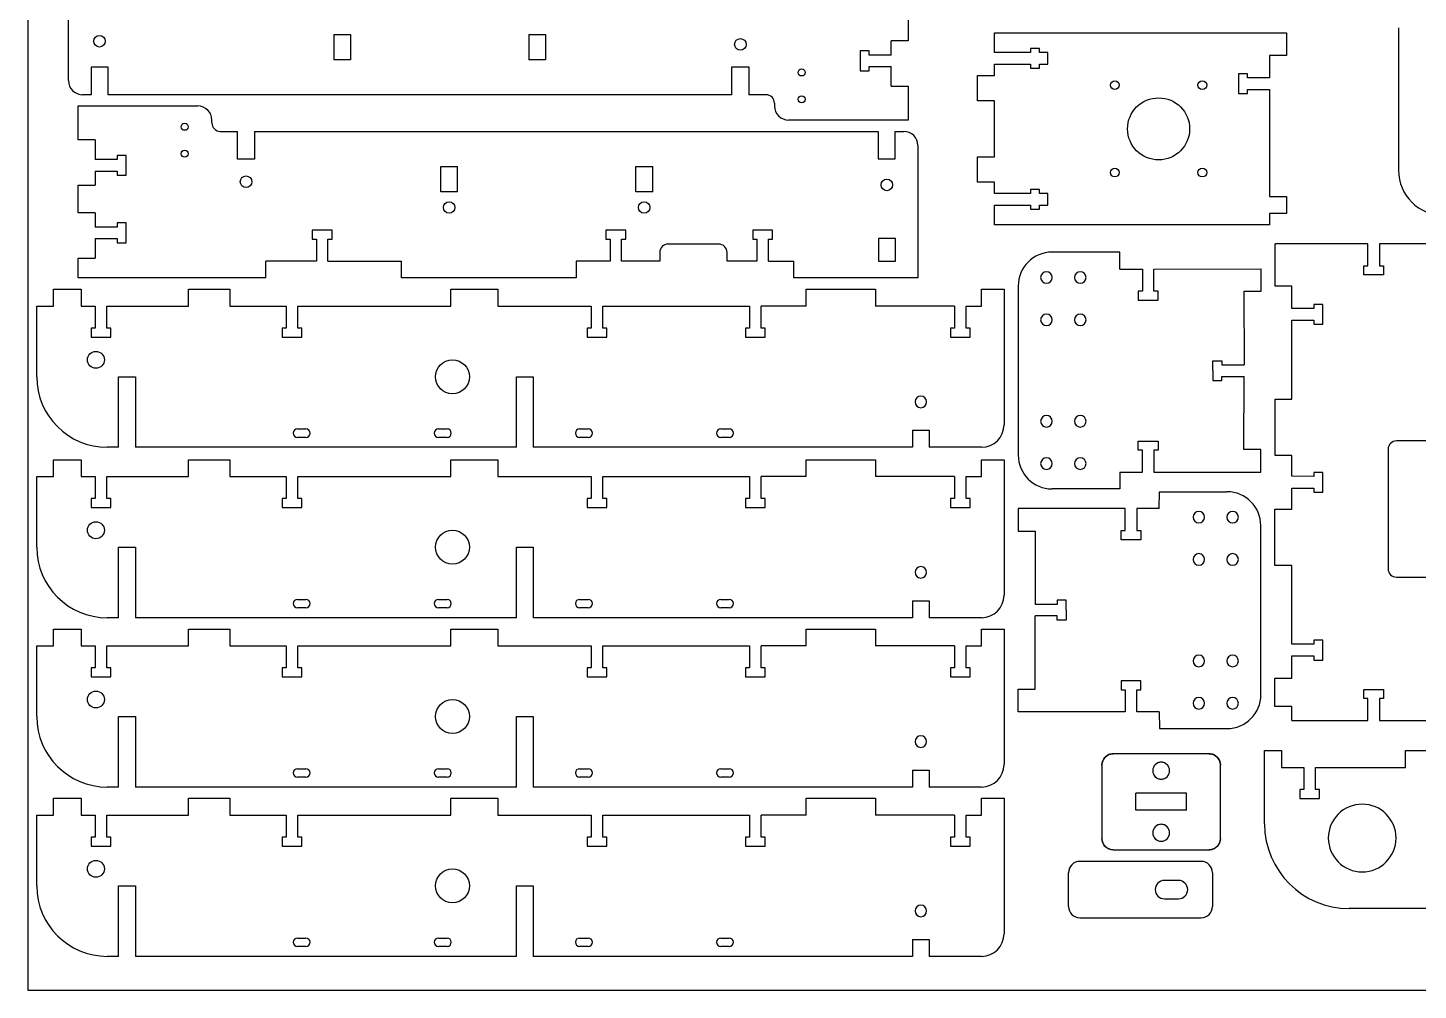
# Model space of a CAD drawing. Header units: millimetres. Extents: x -1447 to 1338, y -755 to 956.
# Drawn here: x -1447.2 to -954.4, y 193.9 to 535.1 of the extents above; entities that cross this region are included whole.
import ezdxf

# ---------------------------------------------------------------- set-up
doc = ezdxf.new("R2010")
doc.units = ezdxf.units.MM
doc.linetypes.add('HIDDEN', pattern=[9.525, 6.35, -3.175])
doc.layers.get('0').update_dxf_attribs({"lineweight": 70})
doc.layers.add('Hidden', color=7, linetype='HIDDEN', lineweight=70)

msp = doc.modelspace()

# ---------------------------------------------------------------- linework, layer by layer
at = {"color": 7, "lineweight": -3}
for p, q in [((-1447.18, 955.92), (-1447.18, 193.92)), ((-1432.78, 516.36), (-1432.78, 563.32)), ((-1135.16, 540.27), (-1135.16, 530.41)), ((-1338.78, 532.75), (-1338.78, 523.75)), ((-1338.78, 532.75), (-1332.78, 532.75)), ((-1332.78, 532.75), (-1332.78, 523.75)), ((-1269.66, 532.75), (-1269.66, 523.75)), ((-1269.66, 532.75), (-1263.66, 532.75)), ((-1263.66, 532.75), (-1263.66, 523.75)), ((-1104.64, 526.3), (-1104.64, 533.25)), ((-1104.64, 533.25), (-1001.16, 533.25)), ((-1001.16, 533.25), (-1001.16, 525.25)), ((-961.42, 535.08), (-961.42, 484.58)), ((-1135.16, 530.41), (-1141.16, 530.41)), ((-1141.16, 525.41), (-1141.16, 530.41)), ((-1088.64, 527.75), (-1091.84, 527.75)), ((-1091.84, 527.75), (-1091.84, 526.3)), ((-1088.64, 526.3), (-1088.64, 527.75)), ((-1332.78, 523.75), (-1338.78, 523.75)), ((-1263.66, 523.75), (-1269.66, 523.75)), ((-1148.96, 526.86), (-1152.16, 526.86)), ((-1152.16, 526.86), (-1152.16, 519.86)), ((-1148.96, 525.41), (-1148.96, 526.86)), ((-1141.16, 525.41), (-1148.96, 525.41)), ((-1091.84, 526.3), (-1104.64, 526.3)), ((-1085.64, 526.3), (-1088.64, 526.3)), ((-1085.64, 522.2), (-1085.64, 526.3)), ((-1001.16, 525.25), (-1007.16, 525.25)), ((-1007.16, 525.25), (-1007.16, 517.3)), ((-1424.72, 521.14), (-1424.72, 511.36)), ((-1418.72, 521.14), (-1424.72, 521.14)), ((-1418.72, 511.36), (-1418.72, 521.14)), ((-1197.66, 511.36), (-1197.66, 521.22)), ((-1197.66, 521.22), (-1191.66, 521.22)), ((-1191.66, 521.22), (-1191.66, 511.36)), ((-1152.16, 519.86), (-1148.96, 519.86)), ((-1148.96, 519.86), (-1148.96, 521.31)), ((-1148.96, 521.31), (-1141.16, 521.31)), ((-1141.16, 514.34), (-1141.16, 521.31)), ((-1110.64, 509.2), (-1110.64, 518.2)), ((-1110.64, 518.2), (-1104.64, 518.2)), ((-1104.64, 518.2), (-1104.64, 522.2)), ((-1104.64, 522.2), (-1091.84, 522.2)), ((-1091.84, 522.2), (-1091.84, 520.75)), ((-1091.84, 520.75), (-1088.64, 520.75)), ((-1088.64, 520.75), (-1088.64, 522.2)), ((-1088.64, 522.2), (-1085.64, 522.2)), ((-1018.16, 518.75), (-1018.16, 511.75)), ((-1014.96, 518.75), (-1018.16, 518.75)), ((-1014.96, 517.3), (-1014.96, 518.75)), ((-1141.16, 514.34), (-1135.16, 514.34)), ((-1135.16, 514.34), (-1135.16, 502.36)), ((-1007.16, 517.3), (-1014.96, 517.3)), ((-1014.96, 513.2), (-1007.16, 513.2)), ((-1014.96, 511.75), (-1014.96, 513.2)), ((-1007.16, 513.2), (-1007.16, 475.25)), ((-1424.72, 511.36), (-1427.78, 511.36)), ((-1197.66, 511.36), (-1418.72, 511.36)), ((-1185.56, 511.36), (-1191.66, 511.36)), ((-1182.56, 508.36), (-1182.56, 507.36)), ((-1104.64, 509.2), (-1110.64, 509.2)), ((-1104.64, 489.3), (-1104.64, 509.2)), ((-1018.16, 511.75), (-1014.96, 511.75)), ((-1429.35, 507.36), (-1386.95, 507.36)), ((-1429.35, 495.37), (-1429.35, 507.36)), ((-1381.95, 501.36), (-1381.95, 502.36)), ((-1378.95, 498.36), (-1372.85, 498.36)), ((-1372.85, 488.5), (-1372.85, 498.36)), ((-1366.85, 498.36), (-1145.79, 498.36)), ((-1366.85, 498.36), (-1366.85, 488.5)), ((-1135.16, 502.36), (-1177.56, 502.36)), ((-1145.79, 498.36), (-1145.79, 488.58)), ((-1139.79, 498.36), (-1136.73, 498.36)), ((-1139.79, 488.58), (-1139.79, 498.36)), ((-1423.35, 495.37), (-1429.35, 495.37)), ((-1423.35, 495.37), (-1423.35, 488.41)), ((-1131.73, 493.36), (-1131.73, 446.39)), ((-1415.55, 488.41), (-1423.35, 488.41)), ((-1412.35, 489.86), (-1415.55, 489.86)), ((-1415.55, 489.86), (-1415.55, 488.41)), ((-1412.35, 482.86), (-1412.35, 489.86)), ((-1366.85, 488.5), (-1372.85, 488.5)), ((-1145.79, 488.58), (-1139.79, 488.58)), ((-1110.64, 480.3), (-1110.64, 489.3)), ((-1110.64, 489.3), (-1104.64, 489.3)), ((-1423.35, 484.31), (-1423.35, 479.31)), ((-1423.35, 484.31), (-1415.55, 484.31)), ((-1415.55, 484.31), (-1415.55, 482.86)), ((-1300.85, 476.96), (-1300.85, 485.96)), ((-1300.85, 485.96), (-1294.85, 485.96)), ((-1294.85, 476.96), (-1294.85, 485.96)), ((-1231.73, 476.96), (-1231.73, 485.96)), ((-1231.73, 485.96), (-1225.73, 485.96)), ((-1225.73, 476.96), (-1225.73, 485.96)), ((-1429.35, 469.44), (-1429.35, 479.31)), ((-1429.35, 479.31), (-1423.35, 479.31)), ((-1415.55, 482.86), (-1412.35, 482.86)), ((-1104.64, 480.3), (-1110.64, 480.3)), ((-1104.64, 476.3), (-1104.64, 480.3)), ((-1294.85, 476.96), (-1300.85, 476.96)), ((-1225.73, 476.96), (-1231.73, 476.96)), ((-1091.84, 476.3), (-1104.64, 476.3)), ((-1088.64, 477.75), (-1091.84, 477.75)), ((-1091.84, 477.75), (-1091.84, 476.3)), ((-1088.64, 476.3), (-1088.64, 477.75)), ((-1085.64, 476.3), (-1088.64, 476.3)), ((-1085.64, 472.2), (-1085.64, 476.3)), ((-1007.16, 475.25), (-1001.16, 475.25)), ((-1001.16, 475.25), (-1001.16, 469.25)), ((-1423.35, 469.44), (-1429.35, 469.44)), ((-1423.35, 469.44), (-1423.35, 464.44)), ((-1104.64, 465.25), (-1104.64, 472.2)), ((-1104.64, 472.2), (-1091.84, 472.2)), ((-1091.84, 472.2), (-1091.84, 470.75)), ((-1091.84, 470.75), (-1088.64, 470.75)), ((-1088.64, 470.75), (-1088.64, 472.2)), ((-1088.64, 472.2), (-1085.64, 472.2)), ((-1001.16, 469.25), (-1007.16, 469.25)), ((-1007.16, 469.25), (-1007.16, 465.25)), ((-1415.55, 464.44), (-1423.35, 464.44)), ((-1412.35, 465.89), (-1415.55, 465.89)), ((-1415.55, 465.89), (-1415.55, 464.44)), ((-1412.35, 458.89), (-1412.35, 465.89)), ((-1346.35, 463.39), (-1346.35, 460.19)), ((-1339.35, 463.39), (-1346.35, 463.39)), ((-1339.35, 460.19), (-1339.35, 463.39)), ((-1242.29, 463.39), (-1242.29, 460.19)), ((-1235.29, 463.39), (-1242.29, 463.39)), ((-1235.29, 460.19), (-1235.29, 463.39)), ((-1190.23, 463.39), (-1190.23, 460.19)), ((-1183.23, 463.39), (-1190.23, 463.39)), ((-1183.23, 460.19), (-1183.23, 463.39)), ((-1007.16, 465.25), (-1104.64, 465.25)), ((-1423.35, 460.34), (-1423.35, 453.38)), ((-1423.35, 460.34), (-1415.55, 460.34)), ((-1415.55, 460.34), (-1415.55, 458.89)), ((-1415.55, 458.89), (-1412.35, 458.89)), ((-1346.35, 460.19), (-1344.9, 460.19)), ((-1344.9, 460.19), (-1344.9, 452.39)), ((-1340.8, 460.19), (-1339.35, 460.19)), ((-1340.8, 452.39), (-1340.8, 460.19)), ((-1242.29, 460.19), (-1240.84, 460.19)), ((-1240.84, 460.19), (-1240.84, 452.39)), ((-1236.74, 460.19), (-1235.29, 460.19)), ((-1236.74, 452.39), (-1236.74, 460.19)), ((-1202.36, 458.39), (-1220.23, 458.39)), ((-1190.23, 460.19), (-1188.78, 460.19)), ((-1188.78, 460.19), (-1188.78, 452.39)), ((-1184.68, 460.19), (-1183.23, 460.19)), ((-1184.68, 452.39), (-1184.68, 460.19)), ((-1145.73, 460.39), (-1145.73, 452.39)), ((-1139.73, 460.39), (-1145.73, 460.39)), ((-1139.73, 452.39), (-1139.73, 460.39)), ((-1005.18, 443.48), (-1005.18, 458.48)), ((-972.24, 458.48), (-1005.18, 458.48)), ((-972.24, 450.68), (-972.24, 458.48)), ((-968.14, 458.48), (-968.14, 450.68)), ((-943.12, 458.48), (-968.14, 458.48)), ((-1429.35, 446.39), (-1429.35, 453.38)), ((-1429.35, 453.38), (-1423.35, 453.38)), ((-1223.23, 455.39), (-1223.23, 452.39)), ((-1199.36, 452.39), (-1199.36, 455.39)), ((-1060.2, 455.56), (-1084.2, 455.55)), ((-1060.19, 449.56), (-1060.2, 455.56)), ((-1362.85, 446.39), (-1362.85, 452.39)), ((-1344.9, 452.39), (-1362.85, 452.39)), ((-1340.8, 452.39), (-1314.8, 452.39)), ((-1314.8, 446.39), (-1314.8, 452.39)), ((-1252.84, 452.39), (-1252.84, 446.39)), ((-1240.84, 452.39), (-1252.84, 452.39)), ((-1223.23, 452.39), (-1236.74, 452.39)), ((-1188.78, 452.39), (-1199.36, 452.39)), ((-1184.68, 452.39), (-1175.73, 452.39)), ((-1175.73, 446.39), (-1175.73, 452.39)), ((-1145.73, 452.39), (-1139.73, 452.39)), ((-1060.19, 449.56), (-1052.18, 449.56)), ((-1052.18, 449.56), (-1052.18, 441.76)), ((-1048.08, 449.56), (-1010.18, 449.58)), ((-1048.08, 441.76), (-1048.08, 449.56)), ((-1010.18, 449.58), (-1010.17, 441.58)), ((-973.69, 450.68), (-972.24, 450.68)), ((-973.69, 447.48), (-973.69, 450.68)), ((-968.14, 450.68), (-966.69, 450.68)), ((-966.69, 450.68), (-966.69, 447.48)), ((-1362.85, 446.39), (-1429.35, 446.39)), ((-1252.84, 446.39), (-1314.8, 446.39)), ((-1131.73, 446.39), (-1175.73, 446.39)), ((-1096.19, 443.54), (-1096.17, 383.59)), ((-999.18, 443.48), (-1005.18, 443.48)), ((-999.18, 435.6), (-999.18, 443.48)), ((-966.69, 447.48), (-973.69, 447.48)), ((-1438.03, 442.39), (-1428.28, 442.39)), ((-1438.03, 436.39), (-1438.03, 442.39)), ((-1428.28, 442.39), (-1428.28, 436.39)), ((-1390.18, 442.39), (-1375.59, 442.39)), ((-1390.18, 436.39), (-1390.18, 442.39)), ((-1375.59, 442.39), (-1375.59, 436.39)), ((-1297.31, 442.39), (-1280.57, 442.39)), ((-1297.31, 436.39), (-1297.31, 442.39)), ((-1280.57, 442.39), (-1280.57, 436.39)), ((-1171.34, 442.39), (-1146.75, 442.39)), ((-1171.34, 436.39), (-1171.34, 442.39)), ((-1146.75, 442.39), (-1146.75, 436.39)), ((-1109.19, 442.39), (-1101.19, 442.39)), ((-1109.19, 436.39), (-1109.19, 442.39)), ((-1101.19, 442.39), (-1101.2, 394.37)), ((-1053.63, 441.76), (-1053.63, 438.56)), ((-1052.18, 441.76), (-1053.63, 441.76)), ((-1053.63, 438.56), (-1046.63, 438.56)), ((-1046.63, 441.76), (-1048.08, 441.76)), ((-1046.63, 438.56), (-1046.63, 441.76)), ((-1016.17, 441.58), (-1016.16, 415.63)), ((-1010.17, 441.58), (-1016.17, 441.58)), ((-1444.03, 436.39), (-1438.03, 436.39)), ((-1444.03, 411.37), (-1444.03, 436.39)), ((-1428.28, 436.39), (-1423.28, 436.39)), ((-1423.28, 436.39), (-1423.28, 428.59)), ((-1419.18, 436.39), (-1390.18, 436.39)), ((-1419.18, 428.59), (-1419.18, 436.39)), ((-1375.59, 436.39), (-1355.59, 436.39)), ((-1355.59, 436.39), (-1355.59, 428.59)), ((-1351.49, 436.39), (-1297.31, 436.39)), ((-1351.49, 428.59), (-1351.49, 436.39)), ((-1280.57, 436.39), (-1247.51, 436.39)), ((-1247.51, 436.39), (-1247.51, 428.59)), ((-1243.41, 436.39), (-1191.44, 436.39)), ((-1243.41, 428.59), (-1243.41, 436.39)), ((-1191.44, 436.39), (-1191.44, 428.59)), ((-1171.34, 436.39), (-1187.34, 436.39)), ((-1187.34, 428.59), (-1187.34, 436.39)), ((-1118.75, 436.39), (-1146.75, 436.39)), ((-1118.75, 436.39), (-1118.75, 428.59)), ((-1114.65, 436.39), (-1109.19, 436.39)), ((-1114.65, 428.59), (-1114.65, 436.39)), ((-991.39, 435.54), (-999.18, 435.6)), ((-991.38, 436.99), (-991.39, 435.54)), ((-988.19, 436.96), (-991.38, 436.99)), ((-988.19, 429.97), (-988.19, 436.96)), ((-999.18, 403.48), (-999.18, 431.42)), ((-999.18, 431.42), (-991.39, 431.42)), ((-991.39, 431.42), (-991.39, 429.97)), ((-991.39, 429.97), (-988.19, 429.97)), ((-1424.73, 428.59), (-1424.73, 425.39)), ((-1423.28, 428.59), (-1424.73, 428.59)), ((-1424.73, 425.39), (-1417.73, 425.39)), ((-1417.73, 428.59), (-1419.18, 428.59)), ((-1417.73, 425.39), (-1417.73, 428.59)), ((-1357.04, 428.59), (-1357.04, 425.39)), ((-1355.59, 428.59), (-1357.04, 428.59)), ((-1357.04, 425.39), (-1350.04, 425.39)), ((-1350.04, 428.59), (-1351.49, 428.59)), ((-1350.04, 425.39), (-1350.04, 428.59)), ((-1248.96, 428.59), (-1248.96, 425.39)), ((-1247.51, 428.59), (-1248.96, 428.59)), ((-1248.96, 425.39), (-1241.96, 425.39)), ((-1241.96, 428.59), (-1243.41, 428.59)), ((-1241.96, 425.39), (-1241.96, 428.59)), ((-1192.89, 428.59), (-1192.89, 425.39)), ((-1191.44, 428.59), (-1192.89, 428.59)), ((-1192.89, 425.39), (-1185.89, 425.39)), ((-1185.89, 428.59), (-1187.34, 428.59)), ((-1185.89, 425.39), (-1185.89, 428.59)), ((-1120.2, 428.59), (-1120.2, 425.39)), ((-1118.75, 428.59), (-1120.2, 428.59)), ((-1120.2, 425.39), (-1113.2, 425.39)), ((-1113.2, 428.59), (-1114.65, 428.59)), ((-1113.2, 425.39), (-1113.2, 428.59)), ((-1027.18, 413.57), (-1027.18, 417.07)), ((-1027.18, 417.07), (-1023.98, 417.07)), ((-1023.98, 417.07), (-1023.98, 415.62)), ((-1023.98, 415.62), (-1016.16, 415.63)), ((-1415.03, 386.37), (-1415.03, 411.39)), ((-1415.03, 411.39), (-1409.03, 411.39)), ((-1409.03, 411.39), (-1409.03, 386.37)), ((-1274.03, 386.37), (-1274.03, 411.39)), ((-1274.03, 411.39), (-1268.03, 411.39)), ((-1268.03, 411.39), (-1268.03, 386.37)), ((-1027.18, 413.57), (-1027.18, 410.07)), ((-1027.18, 410.07), (-1023.98, 410.07)), ((-1023.98, 411.52), (-1016.16, 411.52)), ((-1023.98, 410.07), (-1023.98, 411.52)), ((-1016.17, 385.57), (-1016.16, 411.52)), ((-1005.18, 383.48), (-1005.18, 403.48)), ((-1005.18, 403.48), (-999.18, 403.48)), ((-1351.61, 392.87), (-1348.61, 392.87)), ((-1348.61, 389.87), (-1351.61, 389.87)), ((-1301.61, 392.87), (-1298.61, 392.87)), ((-1298.61, 389.87), (-1301.61, 389.87)), ((-1251.61, 392.87), (-1248.61, 392.87)), ((-1248.61, 389.87), (-1251.61, 389.87)), ((-1201.61, 392.87), (-1198.61, 392.87)), ((-1198.61, 389.87), (-1201.61, 389.87)), ((-1133.7, 392.4), (-1133.7, 386.37)), ((-1133.7, 392.4), (-1127.7, 392.4)), ((-1127.7, 392.4), (-1127.7, 386.37)), ((-1415.03, 386.37), (-1419.03, 386.37)), ((-1274.03, 386.37), (-1409.03, 386.37)), ((-1133.7, 386.37), (-1268.03, 386.37)), ((-1109.2, 386.37), (-1127.7, 386.37)), ((-1053.63, 385.38), (-1053.63, 388.58)), ((-1053.63, 388.58), (-1046.63, 388.58)), ((-1052.18, 385.38), (-1053.63, 385.38)), ((-1052.18, 377.58), (-1052.18, 385.38)), ((-1046.63, 385.38), (-1048.08, 385.38)), ((-1048.08, 385.38), (-1048.08, 377.58)), ((-1046.63, 388.58), (-1046.63, 385.38)), ((-1010.17, 385.56), (-1016.17, 385.57)), ((-1010.18, 377.57), (-1010.17, 385.56)), ((-965.12, 385.64), (-965.12, 343.34)), ((-919.82, 388.64), (-962.12, 388.64)), ((-1438.03, 381.98), (-1428.28, 381.98)), ((-1438.03, 375.98), (-1438.03, 381.98)), ((-1428.28, 381.98), (-1428.28, 375.98)), ((-1390.18, 381.98), (-1375.59, 381.98)), ((-1390.18, 375.98), (-1390.18, 381.98)), ((-1375.59, 381.98), (-1375.59, 375.98)), ((-1297.31, 381.98), (-1280.57, 381.98)), ((-1297.31, 375.98), (-1297.31, 381.98)), ((-1280.57, 381.98), (-1280.57, 375.98)), ((-1171.34, 381.98), (-1146.75, 381.98)), ((-1171.34, 375.98), (-1171.34, 381.98)), ((-1146.75, 381.98), (-1146.75, 375.98)), ((-1109.19, 381.98), (-1101.19, 381.98)), ((-1109.19, 375.98), (-1109.19, 381.98)), ((-1101.19, 381.98), (-1101.2, 333.96)), ((-999.18, 383.48), (-1005.18, 383.48)), ((-999.18, 376.1), (-999.18, 383.48)), ((-1444.03, 375.98), (-1438.03, 375.98)), ((-1444.03, 350.96), (-1444.03, 375.98)), ((-1428.28, 375.98), (-1423.28, 375.98)), ((-1423.28, 375.98), (-1423.28, 368.18)), ((-1419.18, 375.98), (-1390.18, 375.98)), ((-1419.18, 368.18), (-1419.18, 375.98)), ((-1375.59, 375.98), (-1355.59, 375.98)), ((-1355.59, 375.98), (-1355.59, 368.18)), ((-1351.49, 375.98), (-1297.31, 375.98)), ((-1351.49, 368.18), (-1351.49, 375.98)), ((-1280.57, 375.98), (-1247.51, 375.98)), ((-1247.51, 375.98), (-1247.51, 368.18)), ((-1243.41, 375.98), (-1191.44, 375.98)), ((-1243.41, 368.18), (-1243.41, 375.98)), ((-1191.44, 375.98), (-1191.44, 368.18)), ((-1171.34, 375.98), (-1187.34, 375.98)), ((-1187.34, 368.18), (-1187.34, 375.98)), ((-1118.75, 375.98), (-1146.75, 375.98)), ((-1118.75, 375.98), (-1118.75, 368.18)), ((-1114.65, 375.98), (-1109.19, 375.98)), ((-1114.65, 368.18), (-1114.65, 375.98)), ((-1060.19, 377.59), (-1060.2, 371.59)), ((-1060.19, 377.59), (-1052.18, 377.58)), ((-1048.08, 377.58), (-1010.18, 377.57)), ((-991.39, 376.04), (-999.18, 376.1)), ((-991.38, 377.49), (-991.39, 376.04)), ((-988.19, 377.46), (-991.38, 377.49)), ((-988.19, 370.47), (-988.19, 377.46)), ((-1060.2, 371.59), (-1084.17, 371.6)), ((-1046.18, 364.62), (-1046.17, 370.62)), ((-1046.17, 370.62), (-1022.2, 370.61)), ((-999.19, 364.48), (-999.19, 371.92)), ((-999.19, 371.92), (-991.39, 371.92)), ((-991.39, 371.92), (-991.39, 370.47)), ((-991.39, 370.47), (-988.19, 370.47)), ((-1424.73, 368.18), (-1424.73, 364.98)), ((-1423.28, 368.18), (-1424.73, 368.18)), ((-1424.73, 364.98), (-1417.73, 364.98)), ((-1417.73, 368.18), (-1419.18, 368.18)), ((-1417.73, 364.98), (-1417.73, 368.18)), ((-1357.04, 368.18), (-1357.04, 364.98)), ((-1355.59, 368.18), (-1357.04, 368.18)), ((-1357.04, 364.98), (-1350.04, 364.98)), ((-1350.04, 368.18), (-1351.49, 368.18)), ((-1350.04, 364.98), (-1350.04, 368.18)), ((-1248.96, 368.18), (-1248.96, 364.98)), ((-1247.51, 368.18), (-1248.96, 368.18)), ((-1248.96, 364.98), (-1241.96, 364.98)), ((-1241.96, 368.18), (-1243.41, 368.18)), ((-1241.96, 364.98), (-1241.96, 368.18)), ((-1192.89, 368.18), (-1192.89, 364.98)), ((-1191.44, 368.18), (-1192.89, 368.18)), ((-1192.89, 364.98), (-1185.89, 364.98)), ((-1185.89, 368.18), (-1187.34, 368.18)), ((-1185.89, 364.98), (-1185.89, 368.18)), ((-1120.2, 368.18), (-1120.2, 364.98)), ((-1118.75, 368.18), (-1120.2, 368.18)), ((-1120.2, 364.98), (-1113.2, 364.98)), ((-1113.2, 368.18), (-1114.65, 368.18)), ((-1113.2, 364.98), (-1113.2, 368.18)), ((-1096.19, 364.64), (-1096.2, 356.64)), ((-1058.29, 364.62), (-1096.19, 364.64)), ((-1058.29, 356.82), (-1058.29, 364.62)), ((-1046.18, 364.62), (-1054.19, 364.62)), ((-1054.19, 364.62), (-1054.19, 356.82)), ((-1005.19, 344.48), (-1005.19, 364.48)), ((-1005.19, 364.48), (-999.19, 364.48)), ((-1096.2, 356.64), (-1090.2, 356.64)), ((-1090.2, 356.64), (-1090.21, 330.69)), ((-1059.74, 353.62), (-1059.74, 356.82)), ((-1059.74, 356.82), (-1058.29, 356.82)), ((-1054.19, 356.82), (-1052.74, 356.82)), ((-1052.74, 356.82), (-1052.74, 353.62)), ((-1010.18, 298.66), (-1010.2, 358.61)), ((-1415.03, 325.96), (-1415.03, 350.97)), ((-1415.03, 350.97), (-1409.03, 350.97)), ((-1409.03, 350.97), (-1409.03, 325.96)), ((-1274.03, 325.96), (-1274.03, 350.97)), ((-1274.03, 350.97), (-1268.03, 350.97)), ((-1268.03, 350.97), (-1268.03, 325.96)), ((-1052.74, 353.62), (-1059.74, 353.62)), ((-999.19, 344.48), (-1005.19, 344.48)), ((-999.19, 316.6), (-999.19, 344.48)), ((-962.12, 340.34), (-919.82, 340.34)), ((-1351.61, 332.46), (-1348.61, 332.46)), ((-1301.61, 332.46), (-1298.61, 332.46)), ((-1251.61, 332.46), (-1248.61, 332.46)), ((-1201.61, 332.46), (-1198.61, 332.46)), ((-1133.7, 331.98), (-1133.7, 325.96)), ((-1133.7, 331.98), (-1127.7, 331.98)), ((-1127.7, 331.98), (-1127.7, 325.96)), ((-1082.39, 330.68), (-1090.21, 330.69)), ((-1082.39, 332.13), (-1082.39, 330.68)), ((-1079.19, 332.13), (-1082.39, 332.13)), ((-1079.19, 328.63), (-1079.19, 332.13)), ((-1415.03, 325.96), (-1419.03, 325.96)), ((-1274.03, 325.96), (-1409.03, 325.96)), ((-1348.61, 329.46), (-1351.61, 329.46)), ((-1298.61, 329.46), (-1301.61, 329.46)), ((-1133.7, 325.96), (-1268.03, 325.96)), ((-1248.61, 329.46), (-1251.61, 329.46)), ((-1198.61, 329.46), (-1201.61, 329.46)), ((-1109.2, 325.96), (-1127.7, 325.96)), ((-1082.39, 326.58), (-1090.21, 326.58)), ((-1090.2, 300.63), (-1090.21, 326.58)), ((-1082.39, 325.13), (-1082.39, 326.58)), ((-1079.19, 328.63), (-1079.19, 325.13)), ((-1438.03, 321.96), (-1428.28, 321.96)), ((-1438.03, 315.96), (-1438.03, 321.96)), ((-1428.28, 321.96), (-1428.28, 315.96)), ((-1390.18, 321.96), (-1375.59, 321.96)), ((-1390.18, 315.96), (-1390.18, 321.96)), ((-1375.59, 321.96), (-1375.59, 315.96)), ((-1297.31, 321.96), (-1280.57, 321.96)), ((-1297.31, 315.96), (-1297.31, 321.96)), ((-1280.57, 321.96), (-1280.57, 315.96)), ((-1171.34, 321.96), (-1146.75, 321.96)), ((-1171.34, 315.96), (-1171.34, 321.96)), ((-1146.75, 321.96), (-1146.75, 315.96)), ((-1109.19, 321.96), (-1101.19, 321.96)), ((-1109.19, 315.96), (-1109.19, 321.96)), ((-1101.19, 321.96), (-1101.2, 273.94)), ((-1079.19, 325.13), (-1082.39, 325.13)), ((-1444.03, 315.96), (-1438.03, 315.96)), ((-1444.03, 290.94), (-1444.03, 315.96)), ((-1428.28, 315.96), (-1423.28, 315.96)), ((-1423.28, 315.96), (-1423.28, 308.16)), ((-1419.18, 315.96), (-1390.18, 315.96)), ((-1419.18, 308.16), (-1419.18, 315.96)), ((-1375.59, 315.96), (-1355.59, 315.96)), ((-1355.59, 315.96), (-1355.59, 308.16)), ((-1351.49, 315.96), (-1297.31, 315.96)), ((-1351.49, 308.16), (-1351.49, 315.96)), ((-1280.57, 315.96), (-1247.51, 315.96)), ((-1247.51, 315.96), (-1247.51, 308.16)), ((-1243.41, 315.96), (-1191.44, 315.96)), ((-1243.41, 308.16), (-1243.41, 315.96)), ((-1191.44, 315.96), (-1191.44, 308.16)), ((-1171.34, 315.96), (-1187.34, 315.96)), ((-1187.34, 308.16), (-1187.34, 315.96)), ((-1118.75, 315.96), (-1146.75, 315.96)), ((-1118.75, 315.96), (-1118.75, 308.16)), ((-1114.65, 315.96), (-1109.19, 315.96)), ((-1114.65, 308.16), (-1114.65, 315.96)), ((-991.39, 316.54), (-999.19, 316.6)), ((-991.38, 317.99), (-991.39, 316.54)), ((-988.19, 317.96), (-991.38, 317.99)), ((-988.19, 310.97), (-988.19, 317.96)), ((-999.19, 304.48), (-999.19, 312.42)), ((-999.19, 312.42), (-991.39, 312.42)), ((-991.39, 312.42), (-991.39, 310.97)), ((-991.39, 310.97), (-988.19, 310.97)), ((-1424.73, 308.16), (-1424.73, 304.96)), ((-1423.28, 308.16), (-1424.73, 308.16)), ((-1417.73, 308.16), (-1419.18, 308.16)), ((-1417.73, 304.96), (-1417.73, 308.16)), ((-1357.04, 308.16), (-1357.04, 304.96)), ((-1355.59, 308.16), (-1357.04, 308.16)), ((-1350.04, 308.16), (-1351.49, 308.16)), ((-1350.04, 304.96), (-1350.04, 308.16)), ((-1248.96, 308.16), (-1248.96, 304.96)), ((-1247.51, 308.16), (-1248.96, 308.16)), ((-1241.96, 308.16), (-1243.41, 308.16)), ((-1241.96, 304.96), (-1241.96, 308.16)), ((-1192.89, 308.16), (-1192.89, 304.96)), ((-1191.44, 308.16), (-1192.89, 308.16)), ((-1185.89, 308.16), (-1187.34, 308.16)), ((-1185.89, 304.96), (-1185.89, 308.16)), ((-1120.2, 308.16), (-1120.2, 304.96)), ((-1118.75, 308.16), (-1120.2, 308.16)), ((-1113.2, 308.16), (-1114.65, 308.16)), ((-1113.2, 304.96), (-1113.2, 308.16)), ((-1424.73, 304.96), (-1417.73, 304.96)), ((-1357.04, 304.96), (-1350.04, 304.96)), ((-1248.96, 304.96), (-1241.96, 304.96)), ((-1192.89, 304.96), (-1185.89, 304.96)), ((-1120.2, 304.96), (-1113.2, 304.96)), ((-1096.2, 300.62), (-1090.2, 300.63)), ((-1096.19, 292.63), (-1096.2, 300.62)), ((-1059.74, 303.64), (-1059.74, 300.44)), ((-1052.74, 303.64), (-1059.74, 303.64)), ((-1052.74, 300.44), (-1052.74, 303.64)), ((-1005.19, 294.48), (-1005.19, 304.48)), ((-1005.19, 304.48), (-999.19, 304.48)), ((-1059.74, 300.44), (-1058.29, 300.44)), ((-1058.29, 300.44), (-1058.29, 292.64)), ((-1054.19, 300.44), (-1052.74, 300.44)), ((-1054.19, 292.64), (-1054.19, 300.44)), ((-973.69, 300.48), (-966.69, 300.48)), ((-973.69, 297.28), (-973.69, 300.48)), ((-972.24, 297.28), (-973.69, 297.28)), ((-972.24, 289.48), (-972.24, 297.28)), ((-968.14, 297.28), (-968.14, 289.48)), ((-966.69, 297.28), (-968.14, 297.28)), ((-966.69, 300.48), (-966.69, 297.28)), ((-1415.03, 265.94), (-1415.03, 290.95)), ((-1415.03, 290.95), (-1409.03, 290.95)), ((-1409.03, 290.95), (-1409.03, 265.94)), ((-1274.03, 265.94), (-1274.03, 290.95)), ((-1274.03, 290.95), (-1268.03, 290.95)), ((-1268.03, 290.95), (-1268.03, 265.94)), ((-1058.29, 292.64), (-1096.19, 292.63)), ((-1046.18, 292.65), (-1054.19, 292.64)), ((-1046.18, 292.65), (-1046.17, 286.65)), ((-999.19, 294.48), (-1005.19, 294.48)), ((-999.19, 289.48), (-999.19, 294.48)), ((-1046.17, 286.65), (-1022.17, 286.66)), ((-999.19, 289.48), (-972.24, 289.48)), ((-968.14, 289.48), (-943.12, 289.48)), ((-1028.53, 277.73), (-1062.53, 277.73)), ((-1008.88, 278.87), (-1002.88, 278.87)), ((-1008.88, 252.84), (-1008.88, 278.87)), ((-1002.88, 278.87), (-1002.88, 272.87)), ((-958.88, 278.87), (-946.88, 278.87)), ((-958.88, 272.87), (-958.88, 278.87)), ((-1351.61, 272.44), (-1348.61, 272.44)), ((-1301.61, 272.44), (-1298.61, 272.44)), ((-1251.61, 272.44), (-1248.61, 272.44)), ((-1201.61, 272.44), (-1198.61, 272.44)), ((-1133.7, 271.96), (-1133.7, 265.94)), ((-1133.7, 271.96), (-1127.7, 271.96)), ((-1127.7, 271.96), (-1127.7, 265.94)), ((-1066.53, 273.73), (-1066.53, 247.73)), ((-1024.53, 247.73), (-1024.53, 273.73)), ((-1002.88, 272.87), (-995.02, 272.87)), ((-995.02, 272.87), (-994.94, 265.07)), ((-990.83, 272.87), (-958.88, 272.87)), ((-990.83, 265.07), (-990.83, 272.87)), ((-1348.61, 269.44), (-1351.61, 269.44)), ((-1298.61, 269.44), (-1301.61, 269.44)), ((-1248.61, 269.44), (-1251.61, 269.44)), ((-1198.61, 269.44), (-1201.61, 269.44)), ((-1438.03, 261.94), (-1428.28, 261.94)), ((-1438.03, 255.94), (-1438.03, 261.94)), ((-1428.28, 261.94), (-1428.28, 255.94)), ((-1415.03, 265.94), (-1419.03, 265.94)), ((-1274.03, 265.94), (-1409.03, 265.94)), ((-1390.18, 261.94), (-1375.59, 261.94)), ((-1390.18, 255.94), (-1390.18, 261.94)), ((-1375.59, 261.94), (-1375.59, 255.94)), ((-1297.31, 261.94), (-1280.57, 261.94)), ((-1297.31, 255.94), (-1297.31, 261.94)), ((-1280.57, 261.94), (-1280.57, 255.94)), ((-1133.7, 265.94), (-1268.03, 265.94)), ((-1171.34, 261.94), (-1146.75, 261.94)), ((-1171.34, 255.94), (-1171.34, 261.94)), ((-1146.75, 261.94), (-1146.75, 255.94)), ((-1109.2, 265.94), (-1127.7, 265.94)), ((-1109.19, 261.94), (-1101.19, 261.94)), ((-1109.19, 255.94), (-1109.19, 261.94)), ((-1101.19, 261.94), (-1101.2, 213.92)), ((-1036.53, 263.73), (-1054.53, 263.73)), ((-1054.53, 257.73), (-1054.53, 263.73)), ((-1036.53, 257.73), (-1036.53, 263.73)), ((-994.94, 265.07), (-996.39, 265.06)), ((-996.39, 265.06), (-996.38, 261.86)), ((-996.38, 261.86), (-989.38, 261.87)), ((-989.38, 265.07), (-990.83, 265.07)), ((-989.38, 261.87), (-989.38, 265.07)), ((-1036.53, 257.73), (-1054.53, 257.73)), ((-1444.03, 255.94), (-1438.03, 255.94)), ((-1444.03, 230.92), (-1444.03, 255.94)), ((-1428.28, 255.94), (-1423.28, 255.94)), ((-1423.28, 255.94), (-1423.28, 248.14)), ((-1419.18, 255.94), (-1390.18, 255.94)), ((-1419.18, 248.14), (-1419.18, 255.94)), ((-1375.59, 255.94), (-1355.59, 255.94)), ((-1355.59, 255.94), (-1355.59, 248.14)), ((-1351.49, 255.94), (-1297.31, 255.94)), ((-1351.49, 248.14), (-1351.49, 255.94)), ((-1280.57, 255.94), (-1247.51, 255.94)), ((-1247.51, 255.94), (-1247.51, 248.14)), ((-1243.41, 255.94), (-1191.44, 255.94)), ((-1243.41, 248.14), (-1243.41, 255.94)), ((-1191.44, 255.94), (-1191.44, 248.14)), ((-1171.34, 255.94), (-1187.34, 255.94)), ((-1187.34, 248.14), (-1187.34, 255.94)), ((-1118.75, 255.94), (-1146.75, 255.94)), ((-1118.75, 255.94), (-1118.75, 248.14)), ((-1114.65, 255.94), (-1109.19, 255.94)), ((-1114.65, 248.14), (-1114.65, 255.94)), ((-1424.73, 248.14), (-1424.73, 244.94)), ((-1423.28, 248.14), (-1424.73, 248.14)), ((-1417.73, 248.14), (-1419.18, 248.14)), ((-1417.73, 244.94), (-1417.73, 248.14)), ((-1357.04, 248.14), (-1357.04, 244.94)), ((-1355.59, 248.14), (-1357.04, 248.14)), ((-1350.04, 248.14), (-1351.49, 248.14)), ((-1350.04, 244.94), (-1350.04, 248.14)), ((-1248.96, 248.14), (-1248.96, 244.94)), ((-1247.51, 248.14), (-1248.96, 248.14)), ((-1241.96, 248.14), (-1243.41, 248.14)), ((-1241.96, 244.94), (-1241.96, 248.14)), ((-1192.89, 248.14), (-1192.89, 244.94)), ((-1191.44, 248.14), (-1192.89, 248.14)), ((-1185.89, 248.14), (-1187.34, 248.14)), ((-1185.89, 244.94), (-1185.89, 248.14)), ((-1120.2, 248.14), (-1120.2, 244.94)), ((-1118.75, 248.14), (-1120.2, 248.14)), ((-1113.2, 248.14), (-1114.65, 248.14)), ((-1113.2, 244.94), (-1113.2, 248.14)), ((-1424.73, 244.94), (-1417.73, 244.94)), ((-1357.04, 244.94), (-1350.04, 244.94)), ((-1248.96, 244.94), (-1241.96, 244.94)), ((-1192.89, 244.94), (-1185.89, 244.94)), ((-1120.2, 244.94), (-1113.2, 244.94)), ((-1062.53, 243.73), (-1028.53, 243.73)), ((-1031.38, 239.58), (-1074.38, 239.58)), ((-1078.38, 223.58), (-1078.38, 235.58)), ((-1039.38, 232.83), (-1044.38, 232.83)), ((-1027.38, 235.58), (-1027.38, 223.58)), ((-1415.03, 205.92), (-1415.03, 230.93)), ((-1415.03, 230.93), (-1409.03, 230.93)), ((-1409.03, 230.93), (-1409.03, 205.92)), ((-1274.03, 205.92), (-1274.03, 230.93)), ((-1274.03, 230.93), (-1268.03, 230.93)), ((-1268.03, 230.93), (-1268.03, 205.92)), ((-1044.38, 226.33), (-1039.38, 226.33)), ((-845.88, 222.84), (-978.88, 222.84)), ((-1074.38, 219.58), (-1031.38, 219.58)), ((-1351.61, 212.42), (-1348.61, 212.42)), ((-1301.61, 212.42), (-1298.61, 212.42)), ((-1251.61, 212.42), (-1248.61, 212.42)), ((-1201.61, 212.42), (-1198.61, 212.42)), ((-1133.7, 211.95), (-1133.7, 205.92)), ((-1133.7, 211.95), (-1127.7, 211.95)), ((-1127.7, 211.95), (-1127.7, 205.92)), ((-1348.61, 209.42), (-1351.61, 209.42)), ((-1298.61, 209.42), (-1301.61, 209.42)), ((-1248.61, 209.42), (-1251.61, 209.42)), ((-1198.61, 209.42), (-1201.61, 209.42)), ((-1415.03, 205.92), (-1419.03, 205.92)), ((-1274.03, 205.92), (-1409.03, 205.92)), ((-1133.7, 205.92), (-1268.03, 205.92)), ((-1109.2, 205.92), (-1127.7, 205.92)), ((-1447.18, 193.92), (-167.18, 193.92))]:
    msp.add_line(p, q, dxfattribs=at)
for centre, radius in [((-1421.78, 530.32), 2.05), ((-1194.66, 529.2), 2.05), ((-1172.92, 519.25), 1.25), ((-1061.93, 514.75), 1.55), ((-1030.93, 514.75), 1.55), ((-1172.92, 509.73), 1.25), ((-1046.43, 499.25), 11), ((-1391.6, 499.99), 1.25), ((-1391.6, 490.46), 1.25), ((-1061.93, 483.75), 1.55), ((-1030.93, 483.75), 1.55), ((-1369.85, 480.51), 2.05), ((-1142.73, 479.39), 2.05), ((-1297.85, 471.39), 2.05), ((-1228.73, 471.39), 2.05), ((-1423.03, 417.39), 3), ((-1296.7, 411.37), 6), ((-1423.03, 356.98), 3), ((-1296.7, 350.96), 6), ((-1423.03, 296.96), 3), ((-1296.7, 290.94), 6), ((-1423.03, 236.94), 3), ((-1296.7, 230.92), 6)]:
    msp.add_circle(centre, radius, dxfattribs=at)
at = {"color": 7, "lineweight": -3, "extrusion": (-3.40208e-15, -5.71917e-18, -1)}
for centre in [(1086.18, 446.56), (1074.18, 446.56), (1086.18, 431.56), (1074.18, 431.56), (1086.18, 395.58), (1074.18, 395.58), (1086.18, 380.58), (1074.18, 380.58)]:
    msp.add_circle(centre, 2.05, dxfattribs=at)
at = {"color": 7, "lineweight": -3, "extrusion": (8.67362e-19, 3.60822e-16, -1)}
for centre in [(1130.7, 402.46), (1130.7, 342.05), (1130.7, 282.03), (1130.7, 222.01)]:
    msp.add_circle(centre, 2.05, dxfattribs=at)
at = {"color": 7, "lineweight": -3, "extrusion": (3.40381e-15, 1.16741e-16, -1)}
for centre in [(1032.19, 361.62), (1020.19, 361.62), (1032.19, 346.62), (1020.19, 346.62), (1032.19, 310.64), (1020.19, 310.64), (1032.19, 295.64), (1020.19, 295.64)]:
    msp.add_circle(centre, 2.05, dxfattribs=at)
at = {"color": 7, "lineweight": -3, "extrusion": (3.49235e-15, -1.62123e-16, -1)}
msp.add_circle((974.28, 247.86), 12, dxfattribs=at)
at = {"color": 7, "lineweight": -3}
for centre, radius, start, end in [((-1427.78, 516.36), 5, 180, 270), ((-1185.56, 508.36), 3, 0, 90), ((-1386.95, 502.36), 5, 360, 90), ((-1177.56, 507.36), 5, 180, 270), ((-1378.95, 501.36), 3, 180, 270), ((-1136.73, 493.36), 5, 360, 90), ((-945.42, 484.58), 16, 180, 270), ((-1220.23, 455.39), 3, 90, 180), ((-1202.36, 455.39), 3, 0, 90), ((-1084.19, 443.55), 12, 90.0231, 180.0231), ((-1419.03, 411.37), 25, 180, 270), ((-1109.2, 394.37), 8, 270, 359.9938), ((-1351.61, 391.37), 1.5, 90, 270), ((-1348.61, 391.37), 1.5, 270, 90), ((-1301.61, 391.37), 1.5, 90, 270), ((-1298.61, 391.37), 1.5, 270, 90), ((-1251.61, 391.37), 1.5, 90, 270), ((-1248.61, 391.37), 1.5, 270, 90), ((-1201.61, 391.37), 1.5, 90, 270), ((-1198.61, 391.37), 1.5, 270, 90), ((-962.12, 385.64), 3, 90, 180), ((-1084.17, 383.6), 12, 180.0231, 269.9769), ((-1022.2, 358.61), 12, 0.0231, 89.9769), ((-1419.03, 350.96), 25, 180, 270), ((-962.12, 343.34), 3, 180, 270), ((-1351.61, 330.96), 1.5, 90, 270), ((-1348.61, 330.96), 1.5, 270, 90), ((-1301.61, 330.96), 1.5, 90, 270), ((-1298.61, 330.96), 1.5, 270, 90), ((-1251.61, 330.96), 1.5, 90, 270), ((-1248.61, 330.96), 1.5, 270, 90), ((-1201.61, 330.96), 1.5, 90, 270), ((-1198.61, 330.96), 1.5, 270, 90), ((-1109.2, 333.96), 8, 270, 359.9938), ((-1022.18, 298.66), 12, 270.0231, 0.0231), ((-1419.03, 290.94), 25, 180, 270), ((-1351.61, 270.94), 1.5, 90, 270), ((-1348.61, 270.94), 1.5, 270, 90), ((-1301.61, 270.94), 1.5, 90, 270), ((-1298.61, 270.94), 1.5, 270, 90), ((-1251.61, 270.94), 1.5, 90, 270), ((-1248.61, 270.94), 1.5, 270, 90), ((-1201.61, 270.94), 1.5, 90, 270), ((-1198.61, 270.94), 1.5, 270, 90), ((-1109.2, 273.94), 8, 270, 359.9938), ((-978.88, 252.84), 30, 180, 270), ((-1074.38, 235.58), 4, 90, 180), ((-1031.38, 235.58), 4, 360, 90), ((-1044.38, 229.58), 3.25, 90, 270), ((-1039.38, 229.58), 3.25, 270, 90), ((-1419.03, 230.92), 25, 180, 270), ((-1074.38, 223.58), 4, 180, 270), ((-1031.38, 223.58), 4, 270, 0), ((-1351.61, 210.92), 1.5, 90, 270), ((-1348.61, 210.92), 1.5, 270, 90), ((-1301.61, 210.92), 1.5, 90, 270), ((-1298.61, 210.92), 1.5, 270, 90), ((-1251.61, 210.92), 1.5, 90, 270), ((-1248.61, 210.92), 1.5, 270, 90), ((-1201.61, 210.92), 1.5, 90, 270), ((-1198.61, 210.92), 1.5, 270, 90), ((-1109.2, 213.92), 8, 270, 359.9938)]:
    msp.add_arc(centre, radius, start, end, dxfattribs=at)
at = {"color": 7, "lineweight": -3, "extrusion": (-1.07364e-35, -1.23259e-32, -1)}
for centre, start_param, end_param in [((-1062.53, 273.73), 3.140725, 4.711521), ((-1028.53, 273.73), 4.711521, 6.282317), ((-1028.53, 247.73), 6.282317, 7.853114)]:
    msp.add_ellipse(centre, major_axis=(4, 0), ratio=1, start_param=start_param, end_param=end_param, dxfattribs=at)
for centre in [(-1045.52, 271.73), (-1045.52, 249.73)]:
    msp.add_ellipse(centre, major_axis=(3, 0), ratio=1, dxfattribs=at)
at = {"color": 7, "lineweight": -3, "extrusion": (-2.14727e-35, -2.46519e-32, -1)}
msp.add_ellipse((-1062.53, 247.73), major_axis=(4, 0), ratio=1, start_param=1.569928, end_param=3.140725, dxfattribs=at)
at = {"layer": 'Hidden', "lineweight": -3}
for p, q in [((-1062.53, 277.73), (-1062.53, 277.73)), ((-1028.53, 277.73), (-1028.53, 277.73)), ((-1066.53, 273.73), (-1066.53, 273.73)), ((-1024.53, 273.73), (-1024.53, 273.73)), ((-990.83, 272.86), (-990.83, 272.87)), ((-1054.53, 263.73), (-1054.53, 263.73)), ((-1036.53, 263.73), (-1036.53, 263.73)), ((-1054.53, 257.73), (-1054.53, 257.73)), ((-1036.53, 257.73), (-1036.53, 257.73)), ((-1066.53, 247.73), (-1066.53, 247.73)), ((-1024.53, 247.73), (-1024.53, 247.73)), ((-1062.53, 243.73), (-1062.53, 243.73)), ((-1028.53, 243.73), (-1028.53, 243.73))]:
    msp.add_line(p, q, dxfattribs=at)
for centre, major_axis, ratio, start_param, end_param in [((-1062.53, 273.73), (-4, 0), 1, 4.713257, 6.284053), ((-1028.53, 273.73), (-4, 0), 1, 3.142461, 4.713257), ((-992.88, 272.86), (2.05, 0), 0.000108, 6.261183, 6.305187), ((-1062.53, 247.73), (-4, 0), 1, 0.000868, 1.571664), ((-1028.53, 247.73), (-4, 0), 1, 1.571664, 3.142461)]:
    msp.add_ellipse(centre, major_axis=major_axis, ratio=ratio, start_param=start_param, end_param=end_param, dxfattribs=at)
at = {"layer": 'Hidden', "lineweight": -3, "extrusion": (-1.07364e-35, -1.23259e-32, -1)}
for centre in [(-1045.52, 271.73), (-1045.52, 249.73)]:
    msp.add_ellipse(centre, major_axis=(3, 0), ratio=1, dxfattribs=at)

doc.saveas('drawing.dxf')
